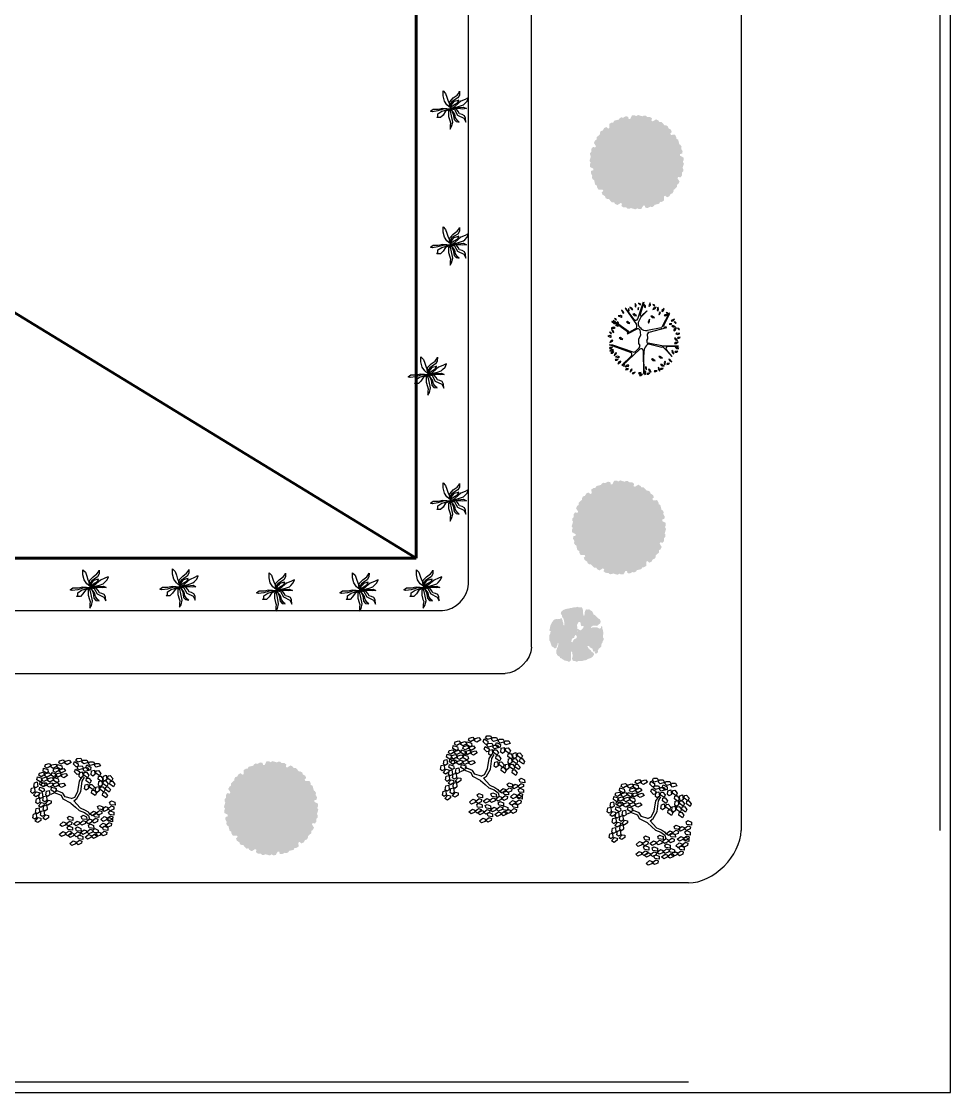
# Model space of a CAD drawing. Header units: millimetres. Extents: x -273369 to 399464, y -35443 to 194245.
# Drawn here: x -163103 to -145369, y -35443 to -15001 of the extents above; entities that cross this region are included whole.
import ezdxf

# ---------------------------------------------------------------- set-up
doc = ezdxf.new("R2010")
doc.units = ezdxf.units.MM
doc.linetypes.add('ACAD_ISO02W100', pattern=[15, 12, -3])
doc.layers.add('TREES', color=3, linetype='Continuous')

# ---------------------------------------------------------------- blocks, each defined once
blk = doc.blocks.new('R_TREE13')
at = {"layer": 'TREES', "color": 3}
for p, q in [((-577, 1185), (-609, 1159)), ((-575, 1160), (-577, 1185)), ((-331, 1155), (-407, 1192)), ((-407, 1192), (-341, 1098)), ((-390, 1229), (-343, 1279)), ((-377, 1278), (-390, 1229)), ((-345, 1304), (-377, 1278)), ((-343, 1279), (-345, 1304)), ((-197, 1314), (-209, 1201)), ((-209, 1201), (-182, 1170)), ((-164, 1237), (-197, 1314)), ((-182, 1170), (-164, 1237)), ((-18, 1279), (-61, 1330)), ((-61, 1330), (-45, 1241)), ((-45, 1241), (-16, 1223)), ((66, 1231), (-22, 1158)), ((-16, 1223), (-18, 1279)), ((36, 1153), (66, 1231)), ((171, 1185), (117, 1250)), ((117, 1250), (138, 1137)), ((174, 1116), (171, 1185)), ((282, 874), (269, 1263)), ((269, 1263), (269, 710)), ((359, 1276), (301, 1178)), ((314, 1138), (357, 1192)), ((357, 1192), (359, 1276)), ((497, 1186), (454, 1238)), ((454, 1238), (471, 1148)), ((499, 1130), (497, 1186)), ((-973, 812), (-925, 861)), ((-960, 860), (-973, 812)), ((-927, 886), (-960, 860)), ((-939, 940), (-948, 923)), ((-948, 923), (-425, 655)), ((-493, 719), (-939, 940)), ((-925, 861), (-927, 886)), ((-881, 876), (-886, 762)), ((-844, 801), (-881, 876)), ((-857, 733), (-844, 801)), ((-659, 1066), (-719, 1123)), ((-719, 1123), (-685, 1015)), ((-685, 1015), (-647, 998)), ((-647, 998), (-659, 1066)), ((-622, 1111), (-575, 1160)), ((-609, 1159), (-622, 1111)), ((-549, 1013), (-558, 945)), ((-558, 945), (-542, 926)), ((-531, 966), (-549, 1013)), ((-542, 926), (-531, 966)), ((-445, 1154), (-496, 1052)), ((-496, 1052), (-481, 1013)), ((-481, 1013), (-441, 1070)), ((-441, 1070), (-445, 1154)), ((-415, 833), (-435, 808)), ((-435, 808), (-428, 769)), ((-249, 180), (-415, 833)), ((-341, 1098), (-300, 1093)), ((-300, 1093), (-331, 1155)), ((-22, 1158), (-23, 1117)), ((-23, 1117), (36, 1153)), ((138, 1137), (174, 1116)), ((301, 1178), (314, 1138)), ((327, 719), (646, 1029)), ((646, 1029), (405, 821)), ((455, 1062), (436, 1025)), ((436, 1025), (505, 1034)), ((565, 1093), (455, 1062)), ((471, 1148), (499, 1130)), ((505, 1034), (565, 1093)), ((758, 949), (753, 908)), ((753, 908), (815, 940)), ((850, 1016), (758, 949)), ((815, 940), (850, 1016)), ((940, 887), (898, 939)), ((898, 939), (914, 849)), ((914, 849), (943, 832)), ((943, 832), (940, 887)), ((-1091, 529), (-1169, 498)), ((-1169, 498), (-1055, 484)), ((-1101, 391), (-1166, 444)), ((-1166, 444), (-1125, 338)), ((-1040, 708), (-1119, 736)), ((-1119, 736), (-1044, 651)), ((-1024, 511), (-1091, 529)), ((-1055, 484), (-1024, 511)), ((-1044, 651), (-1002, 651)), ((-1002, 651), (-1040, 708)), ((-998, 587), (-920, 539)), ((-931, 584), (-998, 587)), ((-888, 549), (-931, 584)), ((-920, 539), (-888, 549)), ((-886, 762), (-857, 733)), ((-401, 623), (-307, 119)), ((269, 710), (159, 141)), ((184, 161), (306, 655)), ((715, 670), (646, 579)), ((646, 579), (654, 538)), ((654, 538), (703, 587)), ((703, 587), (715, 670)), ((812, 401), (743, 310)), ((800, 318), (812, 401)), ((851, 781), (819, 755)), ((819, 755), (886, 735)), ((964, 764), (851, 781)), ((886, 735), (964, 764)), ((1012, 739), (943, 648)), ((943, 648), (951, 607)), ((951, 607), (1000, 656)), ((1000, 656), (1012, 739)), ((1082, 555), (1061, 519)), ((1061, 519), (1130, 523)), ((1121, 650), (1078, 702)), ((1078, 702), (1095, 612)), ((1194, 577), (1082, 555)), ((1095, 612), (1123, 595)), ((1123, 595), (1121, 650)), ((1130, 523), (1194, 577)), ((1208, 423), (1166, 475)), ((1166, 475), (1182, 385)), ((1211, 368), (1208, 423)), ((-1244, 227), (-1327, 220)), ((-1327, 220), (-1223, 173)), ((-1217, 43), (-1275, -18)), ((-1275, -18), (-1166, 15)), ((-1266, 317), (-1219, 367)), ((-1254, 366), (-1266, 317)), ((-1221, 391), (-1254, 366)), ((-1185, 189), (-1244, 227)), ((-1223, 173), (-1185, 189)), ((-1219, 367), (-1221, 391)), ((-1149, 53), (-1217, 43)), ((-1166, 15), (-1149, 53)), ((-1125, 338), (-1086, 323)), ((-1086, 323), (-1101, 391)), ((-861, -84), (-1032, 100)), ((-1032, 100), (-1019, 100)), ((-1019, 100), (-797, -126)), ((-770, 380), (-839, 289)), ((-839, 289), (-831, 248)), ((-831, 248), (-782, 297)), ((-782, 297), (-770, 380)), ((-639, 199), (-723, 193)), ((-723, 193), (-619, 146)), ((-581, 162), (-639, 199)), ((-619, 146), (-581, 162)), ((-5, 131), (-181, 127)), ((61, 100), (-5, 131)), ((96, 99), (130, 98)), ((743, 310), (751, 269)), ((751, 269), (800, 318)), ((1052, 80), (1032, 53)), ((1032, 53), (1087, 50)), ((1143, 87), (1052, 80)), ((1087, 50), (1143, 87)), ((1129, 204), (1120, 164)), ((1120, 164), (1184, 188)), ((1229, 259), (1129, 204)), ((1182, 385), (1211, 368)), ((1184, 188), (1229, 259)), ((1218, 62), (1184, 38)), ((1184, 38), (1249, 13)), ((1329, 37), (1218, 62)), ((1249, 13), (1329, 37)), ((1301, 150), (1259, 202)), ((1259, 202), (1275, 112)), ((1275, 112), (1303, 95)), ((1303, 95), (1301, 150)), ((-1359, -26), (-1337, -13)), ((-737, -234), (-1359, -26)), ((-1337, -13), (-855, -161)), ((-1308, -204), (-1260, -154)), ((-1295, -155), (-1308, -204)), ((-1234, -296), (-1307, -336)), ((-1307, -336), (-1193, -337)), ((-1262, -129), (-1295, -155)), ((-1260, -154), (-1262, -129)), ((-1165, -307), (-1234, -296)), ((-1193, -337), (-1165, -307)), ((-1099, -205), (-1149, -208)), ((-1149, -208), (-1088, -238)), ((-1124, -699), (-526, -285)), ((-717, -365), (-1108, -662)), ((-1065, -228), (-1099, -205)), ((-1088, -238), (-1065, -228)), ((-853, -283), (-922, -374)), ((-922, -374), (-914, -415)), ((-914, -415), (-865, -366)), ((-865, -366), (-853, -283)), ((-855, -161), (-849, -121)), ((-797, -126), (-603, -217)), ((-414, -147), (-494, -205)), ((-367, -324), (-269, -501)), ((-183, -615), (-366, -258)), ((-342, -168), (-337, -165)), ((-337, -165), (-133, -139)), ((-133, -139), (30, -206)), ((30, -206), (168, -206)), ((168, -206), (252, -166)), ((330, -180), (456, -303)), ((979, -799), (385, -163)), ((436, -38), (1280, -25)), ((1275, -4), (576, -8)), ((1276, -386), (1233, -334)), ((1233, -334), (1249, -424)), ((1281, -159), (1238, -107)), ((1238, -107), (1254, -197)), ((1254, -197), (1283, -215)), ((1280, -25), (1275, -4)), ((1278, -441), (1276, -386)), ((1283, -215), (1281, -159)), ((1348, -118), (1305, -66)), ((1305, -66), (1321, -156)), ((1321, -156), (1350, -173)), ((1350, -173), (1348, -118)), ((-1134, -454), (-1163, -532)), ((-1163, -532), (-1077, -458)), ((-1076, -416), (-1134, -454)), ((-1108, -662), (-1124, -699)), ((-1038, -554), (-1121, -567)), ((-1121, -567), (-1015, -607)), ((-1077, -458), (-1076, -416)), ((-1012, -770), (-1063, -836)), ((-978, -588), (-1038, -554)), ((-1015, -607), (-978, -588)), ((-945, -751), (-1012, -770)), ((-958, -791), (-945, -751)), ((-273, -578), (-678, -1139)), ((-647, -1139), (-250, -575)), ((-570, -525), (-639, -615)), ((-639, -615), (-631, -656)), ((-631, -656), (-582, -608)), ((-582, -608), (-570, -525)), ((-228, -577), (-198, -630)), ((-198, -630), (-183, -615)), ((24, -787), (-45, -878)), ((12, -870), (24, -787)), ((506, -499), (221, -1281)), ((225, -1166), (483, -418)), ((628, -471), (968, -824)), ((912, -713), (876, -733)), ((876, -733), (937, -764)), ((1020, -750), (912, -713)), ((937, -764), (1020, -750)), ((975, -562), (977, -631)), ((1010, -584), (975, -562)), ((977, -631), (1029, -697)), ((1029, -697), (1010, -584)), ((1094, -576), (1110, -666)), ((1136, -628), (1094, -576)), ((1141, -443), (1101, -452)), ((1101, -452), (1150, -500)), ((1110, -666), (1138, -683)), ((1138, -683), (1136, -628)), ((1233, -511), (1141, -443)), ((1150, -500), (1233, -511)), ((1249, -424), (1278, -441)), ((-1063, -836), (-958, -791)), ((-819, -815), (-857, -873)), ((-857, -873), (-851, -957)), ((-851, -957), (-803, -853)), ((-803, -853), (-819, -815)), ((-746, -1095), (-698, -1045)), ((-733, -1046), (-746, -1095)), ((-700, -1021), (-733, -1046)), ((-698, -1045), (-700, -1021)), ((-678, -1139), (-647, -1139)), ((-636, -1194), (-559, -1109)), ((-616, -1112), (-636, -1194)), ((-594, -951), (-625, -991)), ((-625, -991), (-562, -965)), ((-563, -1068), (-616, -1112)), ((-554, -941), (-594, -951)), ((-559, -1109), (-563, -1068)), ((-562, -965), (-554, -941)), ((-473, -944), (-504, -990)), ((-504, -990), (-500, -1057)), ((-500, -1057), (-461, -975)), ((-461, -975), (-473, -944)), ((-422, -1075), (-433, -1144)), ((-433, -1144), (-394, -1218)), ((-391, -1104), (-422, -1075)), ((-394, -1218), (-391, -1104)), ((-294, -1140), (-340, -1210)), ((-340, -1210), (-239, -1157)), ((-229, -1117), (-294, -1140)), ((-239, -1157), (-229, -1117)), ((-45, -878), (-37, -919)), ((-37, -919), (12, -870)), ((47, -1151), (64, -1218)), ((86, -1165), (47, -1151)), ((130, -1270), (86, -1165)), ((221, -1281), (225, -1166)), ((353, -1226), (310, -1174)), ((310, -1174), (326, -1264)), ((406, -1130), (403, -1199)), ((440, -1155), (406, -1130)), ((451, -1268), (440, -1155)), ((528, -1169), (485, -1117)), ((485, -1117), (502, -1207)), ((547, -1026), (506, -1030)), ((506, -1030), (549, -1084)), ((530, -1225), (528, -1169)), ((631, -1104), (547, -1026)), ((549, -1084), (631, -1104)), ((666, -914), (639, -978)), ((639, -978), (660, -1059)), ((660, -1059), (689, -949)), ((689, -949), (666, -914)), ((791, -1015), (748, -963)), ((748, -963), (765, -1053)), ((765, -1053), (793, -1070)), ((793, -1070), (791, -1015)), ((826, -865), (851, -929)), ((866, -873), (826, -865)), ((851, -929), (922, -973)), ((922, -973), (866, -873)), ((968, -824), (979, -799)), ((-240, -1281), (-193, -1231)), ((-228, -1232), (-240, -1281)), ((-195, -1206), (-228, -1232)), ((-193, -1231), (-195, -1206)), ((-85, -1202), (-116, -1264)), ((-116, -1264), (-100, -1346)), ((-100, -1346), (-64, -1238)), ((-64, -1238), (-85, -1202)), ((64, -1218), (130, -1270)), ((326, -1264), (355, -1281)), ((355, -1281), (353, -1226)), ((403, -1199), (451, -1268)), ((502, -1207), (530, -1225))]:
    blk.add_line(p, q, dxfattribs=at)
for centre, radius, start, end in [((356, 877), 74.2, 181.8634, 310.8225), ((-473, 760), 45.5, 243.64, 10.6014), ((-446, 614), 45.5, 10.6014, 62.8786), ((379, 666), 74.2, 134.2448, 188.0202), ((-569, 70), 267, 305.6088, 10.6014), ((-182, 197), 69.3, 194.2079, 271.0805), ((80, 142), 45.5, 245.2333, 290.9483), ((113, 140), 45.5, 290.9483, 1.3032), ((501, 356), 372, 211.6861, 281.6811), ((-894, -115), 45.5, 351.8668, 43.0362), ((-761, -305), 74.2, 305.6088, 71.5971), ((-559, -115), 111, 246.551, 305.6088), ((-464, -377), 111, 28.8202, 123.7178), ((-304, -226), 69.3, 123.3556, 207.1442), ((281, -229), 69.3, 45.654, 114.8963), ((439, -112), 74.2, 91.721, 223.4992), ((378, -382), 111, 341.1475, 45.654), ((-334, -537), 74.2, 322.3062, 28.8202), ((-239, -584), 13.6, 28.8202, 142.9276), ((576, -524), 74.2, 45.654, 159.9847)]:
    blk.add_arc(centre, radius, start, end, dxfattribs=at)
blk = doc.blocks.new('R_TREE9')
at = {"layer": 'TREES', "color": 3}
for p, q in [((-707, 879), (-583, 895)), ((-699, 992), (-617, 1059)), ((-690, 932), (-699, 992)), ((-618, 922), (-690, 932)), ((-545, 1024), (-618, 922)), ((-617, 1059), (-545, 1024)), ((-583, 895), (-540, 835)), ((-547, 867), (-465, 934)), ((-540, 1054), (-459, 1120)), ((-532, 993), (-540, 1054)), ((-460, 983), (-532, 993)), ((-393, 899), (-466, 797)), ((-465, 934), (-393, 899)), ((-386, 1085), (-460, 983)), ((-459, 1120), (-386, 1085)), ((-388, 928), (-307, 995)), ((-380, 868), (-388, 928)), ((-235, 960), (-308, 858)), ((-307, 995), (-235, 960)), ((-231, 847), (-149, 914)), ((-149, 914), (-77, 878)), ((3, 1024), (43, 1121)), ((39, 974), (3, 1024)), ((108, 1000), (39, 974)), ((43, 1121), (124, 1124)), ((124, 1124), (108, 1000)), ((143, 1027), (171, 1094)), ((222, 930), (143, 1027)), ((161, 858), (189, 926)), ((171, 1094), (232, 1087)), ((189, 926), (250, 918)), ((275, 991), (222, 930)), ((232, 1087), (275, 991)), ((250, 918), (294, 822)), ((278, 993), (318, 1090)), ((314, 943), (278, 993)), ((382, 969), (314, 943)), ((318, 1090), (399, 1093)), ((399, 1093), (382, 969)), ((418, 996), (445, 1063)), ((497, 899), (418, 996)), ((436, 827), (464, 895)), ((445, 1063), (506, 1056)), ((459, 955), (499, 1052)), ((495, 906), (459, 955)), ((464, 895), (525, 887)), ((563, 931), (495, 906)), ((550, 960), (497, 899)), ((499, 1052), (580, 1055)), ((506, 1056), (550, 960)), ((525, 887), (568, 791)), ((580, 1055), (563, 931)), ((599, 958), (626, 1026)), ((678, 861), (599, 958)), ((626, 1026), (687, 1018)), ((731, 922), (678, 861)), ((687, 1018), (731, 922)), ((698, 824), (739, 921)), ((739, 921), (819, 924)), ((819, 924), (803, 800)), ((838, 827), (866, 894)), ((866, 894), (927, 887)), ((-1032, 688), (-960, 724)), ((-1028, 582), (-1032, 688)), ((-923, 604), (-975, 552)), ((-960, 724), (-923, 604)), ((-839, 667), (-757, 734)), ((-830, 606), (-839, 667)), ((-758, 597), (-830, 606)), ((-685, 698), (-758, 597)), ((-757, 734), (-685, 698)), ((-683, 802), (-707, 879)), ((-579, 788), (-683, 802)), ((-681, 728), (-599, 795)), ((-672, 667), (-681, 728)), ((-600, 658), (-672, 667)), ((-527, 760), (-600, 658)), ((-599, 795), (-527, 760)), ((-540, 835), (-579, 788)), ((-555, 754), (-431, 769)), ((-532, 676), (-555, 754)), ((-538, 807), (-547, 867)), ((-466, 797), (-538, 807)), ((-427, 662), (-532, 676)), ((-431, 769), (-388, 710)), ((-388, 710), (-427, 662)), ((-397, 672), (-273, 688)), ((-374, 595), (-397, 672)), ((-389, 786), (-307, 853)), ((-381, 725), (-389, 786)), ((-308, 716), (-381, 725)), ((-308, 858), (-380, 868)), ((-269, 581), (-374, 595)), ((-235, 817), (-308, 716)), ((-307, 853), (-235, 817)), ((-295, 547), (-214, 613)), ((-273, 688), (-231, 629)), ((-231, 629), (-269, 581)), ((-223, 786), (-231, 847)), ((-150, 777), (-223, 786)), ((-214, 613), (-141, 578)), ((-77, 878), (-150, 777)), ((126, 692), (166, 790)), ((162, 643), (126, 692)), ((241, 761), (161, 858)), ((230, 669), (162, 643)), ((166, 790), (247, 793)), ((247, 793), (230, 669)), ((294, 822), (241, 761)), ((266, 695), (294, 763)), ((345, 598), (266, 695)), ((284, 527), (312, 594)), ((294, 763), (354, 755)), ((312, 594), (373, 587)), ((342, 580), (382, 677)), ((398, 659), (345, 598)), ((354, 755), (398, 659)), ((382, 677), (463, 680)), ((516, 730), (436, 827)), ((463, 680), (446, 556)), ((482, 582), (510, 650)), ((510, 650), (570, 643)), ((568, 791), (516, 730)), ((570, 643), (614, 547)), ((617, 789), (645, 857)), ((697, 693), (617, 789)), ((645, 857), (706, 849)), ((749, 754), (697, 693)), ((734, 774), (698, 824)), ((706, 849), (749, 754)), ((803, 800), (734, 774)), ((768, 561), (809, 658)), ((809, 658), (889, 661)), ((918, 730), (838, 827)), ((857, 658), (885, 726)), ((936, 561), (857, 658)), ((889, 661), (873, 537)), ((885, 726), (945, 718)), ((908, 564), (936, 631)), ((970, 791), (918, 730)), ((927, 887), (970, 791)), ((936, 631), (997, 624)), ((989, 622), (936, 561)), ((945, 718), (989, 622)), ((997, 624), (1040, 528)), ((-1125, 343), (-1053, 380)), ((-1121, 238), (-1125, 343)), ((-1079, 525), (-1007, 561)), ((-1075, 419), (-1079, 525)), ((-1021, 389), (-1075, 419)), ((-1053, 380), (-1016, 260)), ((-975, 552), (-1028, 582)), ((-970, 441), (-1021, 389)), ((-1007, 561), (-970, 441)), ((-989, 344), (-927, 453)), ((-914, 316), (-989, 344)), ((-927, 453), (-854, 450)), ((-915, 375), (-843, 411)), ((-911, 269), (-915, 375)), ((-839, 391), (-914, 316)), ((-854, 450), (-839, 391)), ((-847, 553), (-723, 569)), ((-824, 476), (-847, 553)), ((-843, 411), (-806, 291)), ((-719, 462), (-824, 476)), ((-786, 335), (-705, 402)), ((-778, 275), (-786, 335)), ((-723, 569), (-681, 510)), ((-681, 510), (-719, 462)), ((-705, 402), (-632, 367)), ((-632, 367), (-705, 265)), ((-628, 396), (-547, 463)), ((-620, 336), (-628, 396)), ((-547, 326), (-620, 336)), ((-547, 463), (-474, 428)), ((-474, 428), (-547, 326)), ((-462, 372), (-338, 388)), ((-438, 295), (-462, 372)), ((-453, 485), (-372, 552)), ((-445, 425), (-453, 485)), ((-372, 415), (-445, 425)), ((-372, 552), (-299, 517)), ((-299, 517), (-372, 415)), ((-338, 388), (-295, 328)), ((-295, 328), (-334, 281)), ((-287, 486), (-295, 547)), ((-214, 476), (-287, 486)), ((-141, 578), (-214, 476)), ((197, 164), (256, 302)), ((256, 302), (308, 383)), ((364, 430), (284, 527)), ((308, 383), (367, 421)), ((320, 283), (408, 389)), ((378, 530), (342, 580)), ((416, 491), (364, 430)), ((367, 421), (390, 489)), ((373, 587), (416, 491)), ((446, 556), (378, 530)), ((400, 242), (441, 339)), ((408, 389), (507, 421)), ((441, 339), (521, 342)), ((561, 486), (482, 582)), ((500, 414), (528, 482)), ((580, 317), (500, 414)), ((521, 342), (505, 218)), ((528, 482), (589, 474)), ((540, 244), (568, 312)), ((614, 547), (561, 486)), ((568, 312), (629, 305)), ((632, 378), (580, 317)), ((589, 474), (632, 378)), ((629, 305), (672, 209)), ((640, 436), (680, 533)), ((676, 386), (640, 436)), ((744, 412), (676, 386)), ((680, 533), (761, 536)), ((761, 536), (744, 412)), ((804, 511), (768, 561)), ((780, 439), (808, 506)), ((859, 342), (780, 439)), ((798, 270), (826, 338)), ((873, 537), (804, 511)), ((808, 506), (868, 499)), ((826, 338), (887, 330)), ((912, 403), (859, 342)), ((868, 499), (912, 403)), ((887, 330), (930, 234)), ((988, 467), (908, 564)), ((927, 395), (955, 463)), ((1006, 298), (927, 395)), ((955, 463), (1015, 455)), ((1040, 528), (988, 467)), ((1059, 359), (1006, 298)), ((1015, 455), (1059, 359)), ((-1172, 180), (-1100, 217)), ((-1168, 75), (-1172, 180)), ((-1115, 45), (-1168, 75)), ((-1068, 208), (-1121, 238)), ((-1063, 97), (-1115, 45)), ((-1100, 217), (-1063, 97)), ((-1083, 0), (-1020, 108)), ((-1016, 260), (-1068, 208)), ((-1020, 108), (-947, 106)), ((-933, 47), (-1007, -28)), ((-962, 212), (-890, 248)), ((-958, 106), (-962, 212)), ((-905, 76), (-958, 106)), ((-947, 106), (-933, 47)), ((-858, 239), (-911, 269)), ((-853, 128), (-905, 76)), ((-890, 248), (-853, 128)), ((-873, 31), (-810, 140)), ((-797, 3), (-873, 31)), ((-806, 291), (-858, 239)), ((-810, 140), (-737, 137)), ((-723, 78), (-797, 3)), ((-795, 222), (-671, 238)), ((-771, 145), (-795, 222)), ((-705, 265), (-778, 275)), ((-667, 131), (-771, 145)), ((-737, 137), (-723, 78)), ((-671, 238), (-628, 178)), ((-628, 178), (-667, 131)), ((-545, 145), (-656, 220)), ((-545, 214), (-650, 277)), ((-253, 177), (-545, 214)), ((-258, 95), (-545, 145)), ((-334, 281), (-438, 295)), ((-101, 14), (-258, 95)), ((-60, 70), (-253, 177)), ((-60, -80), (-101, 14)), ((4, -11), (-60, 70)), ((4, -11), (197, 164)), ((63, -93), (174, 33)), ((174, 33), (267, 133)), ((267, 133), (320, 283)), ((436, 192), (400, 242)), ((505, 218), (436, 192)), ((620, 148), (540, 244)), ((559, 76), (587, 144)), ((638, -21), (559, 76)), ((587, 144), (647, 136)), ((672, 209), (620, 148)), ((691, 40), (638, -21)), ((647, 136), (691, 40)), ((722, 85), (762, 183)), ((757, 36), (722, 85)), ((826, 61), (757, 36)), ((762, 183), (843, 186)), ((878, 173), (798, 270)), ((843, 186), (826, 61)), ((861, 88), (889, 156)), ((941, -9), (861, 88)), ((930, 234), (878, 173)), ((889, 156), (950, 148)), ((994, 52), (941, -9)), ((944, 135), (984, 233)), ((979, 86), (944, 135)), ((950, 148), (994, 52)), ((1048, 111), (979, 86)), ((984, 233), (1065, 236)), ((1065, 236), (1048, 111)), ((1083, 138), (1111, 206)), ((1163, 41), (1083, 138)), ((1102, -31), (1130, 37)), ((1111, 206), (1172, 198)), ((1130, 37), (1191, 30)), ((1216, 102), (1163, 41)), ((1172, 198), (1216, 102)), ((1191, 30), (1234, -66)), ((-1131, -311), (-1068, -261)), ((-1119, -142), (-1057, -91)), ((-1093, -244), (-1119, -142)), ((-1035, -262), (-1093, -244)), ((-1007, -28), (-1083, 0)), ((-1068, -261), (-1007, -370)), ((-1057, -91), (-996, -201)), ((-996, -201), (-1035, -262)), ((-892, -292), (-829, -241)), ((-866, -394), (-892, -292)), ((-829, -241), (-768, -351)), ((-757, -236), (-695, -185)), ((-731, -338), (-757, -236)), ((-695, -185), (-633, -294)), ((-633, -294), (-673, -356)), ((-489, -299), (-426, -248)), ((-426, -248), (-365, -357)), ((-112, -255), (-212, -318)), ((-60, -80), (-112, -255)), ((63, -93), (-48, -312)), ((424, -140), (464, -43)), ((460, -190), (424, -140)), ((528, -164), (460, -190)), ((464, -43), (545, -40)), ((545, -40), (528, -164)), ((564, -137), (591, -70)), ((643, -234), (564, -137)), ((582, -306), (610, -238)), ((591, -70), (652, -77)), ((610, -238), (671, -246)), ((696, -173), (643, -234)), ((652, -77), (696, -173)), ((671, -246), (714, -342)), ((692, -153), (733, -55)), ((728, -202), (692, -153)), ((797, -176), (728, -202)), ((733, -55), (813, -52)), ((813, -52), (797, -176)), ((832, -150), (860, -82)), ((912, -247), (832, -150)), ((851, -318), (879, -251)), ((860, -82), (921, -90)), ((879, -251), (939, -258)), ((880, -81), (908, -13)), ((959, -177), (880, -81)), ((908, -13), (969, -20)), ((964, -186), (912, -247)), ((921, -90), (964, -186)), ((939, -258), (983, -354)), ((1012, -116), (959, -177)), ((969, -20), (1012, -116)), ((1181, -127), (1102, -31)), ((1234, -66), (1181, -127)), ((-1105, -413), (-1131, -311)), ((-1046, -431), (-1105, -413)), ((-1007, -370), (-1046, -431)), ((-1014, -524), (-952, -473)), ((-988, -626), (-1014, -524)), ((-1005, -469), (-967, -350)), ((-926, -480), (-1005, -469)), ((-967, -350), (-895, -336)), ((-952, -473), (-890, -582)), ((-890, -582), (-930, -644)), ((-869, -392), (-926, -480)), ((-903, -461), (-840, -411)), ((-877, -563), (-903, -461)), ((-895, -336), (-869, -392)), ((-819, -582), (-877, -563)), ((-807, -412), (-866, -394)), ((-840, -411), (-779, -520)), ((-779, -520), (-819, -582)), ((-768, -351), (-807, -412)), ((-778, -619), (-740, -500)), ((-769, -405), (-706, -354)), ((-743, -507), (-769, -405)), ((-684, -525), (-743, -507)), ((-740, -500), (-668, -487)), ((-673, -356), (-731, -338)), ((-706, -354), (-645, -464)), ((-641, -542), (-698, -630)), ((-645, -464), (-684, -525)), ((-668, -487), (-641, -542)), ((-643, -563), (-605, -444)), ((-564, -574), (-643, -563)), ((-641, -618), (-578, -567)), ((-605, -444), (-533, -430)), ((-578, -567), (-517, -676)), ((-507, -485), (-564, -574)), ((-533, -430), (-507, -485)), ((-500, -468), (-437, -417)), ((-474, -570), (-500, -468)), ((-494, -630), (-432, -579)), ((-463, -401), (-489, -299)), ((-416, -588), (-474, -570)), ((-404, -419), (-463, -401)), ((-437, -417), (-376, -526)), ((-432, -579), (-371, -689)), ((-376, -526), (-416, -588)), ((-365, -357), (-404, -419)), ((-375, -626), (-337, -506)), ((-337, -506), (-265, -493)), ((-238, -548), (-295, -637)), ((-212, -318), (-293, -518)), ((-265, -493), (-238, -548)), ((-147, -355), (-223, -549)), ((-223, -549), (-177, -650)), ((-48, -312), (-147, -355)), ((662, -403), (582, -306)), ((714, -342), (662, -403)), ((930, -415), (851, -318)), ((983, -354), (930, -415)), ((-1026, -693), (-963, -642)), ((-1000, -795), (-1026, -693)), ((-941, -813), (-1000, -795)), ((-930, -644), (-988, -626)), ((-963, -642), (-902, -752)), ((-902, -752), (-941, -813)), ((-900, -851), (-862, -732)), ((-821, -862), (-900, -851)), ((-862, -732), (-790, -718)), ((-764, -773), (-821, -862)), ((-790, -718), (-764, -773)), ((-786, -862), (-724, -811)), ((-760, -964), (-786, -862)), ((-698, -630), (-778, -619)), ((-775, -693), (-712, -642)), ((-749, -795), (-775, -693)), ((-690, -813), (-749, -795)), ((-724, -811), (-662, -920)), ((-712, -642), (-651, -751)), ((-651, -751), (-690, -813)), ((-652, -787), (-589, -736)), ((-626, -889), (-652, -787)), ((-614, -720), (-641, -618)), ((-556, -738), (-614, -720)), ((-589, -736), (-528, -845)), ((-528, -845), (-567, -907)), ((-517, -676), (-556, -738)), ((-527, -945), (-488, -825)), ((-506, -799), (-443, -749)), ((-480, -901), (-506, -799)), ((-468, -732), (-494, -630)), ((-488, -825), (-417, -812)), ((-410, -750), (-468, -732)), ((-390, -867), (-447, -956)), ((-443, -749), (-382, -858)), ((-382, -858), (-421, -920)), ((-417, -812), (-390, -867)), ((-371, -689), (-410, -750)), ((-380, -957), (-342, -838)), ((-295, -637), (-375, -626)), ((-342, -838), (-270, -825)), ((-244, -880), (-301, -968)), ((-285, -692), (-161, -680)), ((-264, -770), (-285, -692)), ((-270, -825), (-244, -880)), ((-160, -787), (-264, -770)), ((-227, -886), (-102, -874)), ((-206, -964), (-227, -886)), ((-161, -680), (-120, -741)), ((-120, -741), (-160, -787)), ((-135, -771), (-10, -759)), ((-114, -849), (-135, -771)), ((-10, -866), (-114, -849)), ((-102, -874), (-62, -935)), ((-13, -715), (4, -644)), ((81, -798), (-13, -715)), ((-10, -759), (30, -820)), ((30, -820), (-10, -866)), ((4, -644), (65, -642)), ((46, -909), (63, -838)), ((63, -838), (124, -836)), ((65, -642), (124, -729)), ((124, -729), (81, -798)), ((118, -761), (242, -749)), ((139, -839), (118, -761)), ((124, -836), (182, -923)), ((243, -856), (139, -839)), ((242, -749), (283, -810)), ((283, -810), (243, -856)), ((268, -840), (393, -828)), ((289, -918), (268, -840)), ((390, -784), (407, -712)), ((484, -867), (390, -784)), ((393, -828), (433, -889)), ((407, -712), (468, -710)), ((468, -710), (527, -798)), ((527, -798), (484, -867)), ((-702, -982), (-760, -964)), ((-662, -920), (-702, -982)), ((-661, -1020), (-623, -901)), ((-581, -1031), (-661, -1020)), ((-567, -907), (-626, -889)), ((-623, -901), (-551, -887)), ((-524, -942), (-581, -1031)), ((-551, -887), (-524, -942)), ((-447, -956), (-527, -945)), ((-519, -1024), (-394, -1012)), ((-498, -1102), (-519, -1024)), ((-394, -1119), (-498, -1102)), ((-421, -920), (-480, -901)), ((-394, -1012), (-354, -1073)), ((-354, -1073), (-394, -1119)), ((-301, -968), (-380, -957)), ((-369, -1103), (-244, -1091)), ((-348, -1181), (-369, -1103)), ((-244, -1198), (-348, -1181)), ((-246, -1047), (-229, -975)), ((-153, -1130), (-246, -1047)), ((-244, -1091), (-204, -1152)), ((-204, -1152), (-244, -1198)), ((-229, -975), (-168, -973)), ((-102, -981), (-206, -964)), ((-168, -973), (-110, -1061)), ((-110, -1061), (-153, -1130)), ((-62, -935), (-102, -981)), ((-77, -965), (48, -953)), ((-56, -1043), (-77, -965)), ((48, -1060), (-56, -1043)), ((139, -992), (46, -909)), ((48, -953), (89, -1014)), ((89, -1014), (48, -1060)), ((182, -923), (139, -992)), ((194, -974), (318, -962)), ((215, -1052), (194, -974)), ((319, -1069), (215, -1052)), ((393, -935), (289, -918)), ((318, -962), (359, -1023)), ((359, -1023), (319, -1069)), ((344, -1053), (469, -1041)), ((365, -1130), (344, -1053)), ((469, -1148), (365, -1130)), ((433, -889), (393, -935)), ((466, -996), (483, -925)), ((560, -1079), (466, -996)), ((469, -1041), (509, -1102)), ((509, -1102), (469, -1148)), ((483, -925), (544, -923)), ((544, -923), (603, -1011)), ((603, -1011), (560, -1079))]:
    blk.add_line(p, q, dxfattribs=at)
blk = doc.blocks.new('R_TREE8')
at = {"layer": 'TREES', "color": 3}
for p, q in [((-694, 461), (-793, 655)), ((-793, 655), (-781, 455)), ((-308, 624), (-466, 649)), ((-466, 649), (-378, 580)), ((-378, 580), (-279, 436)), ((-209, 517), (-308, 624)), ((-86, 880), (-139, 649)), ((-139, 649), (-74, 336)), ((-4, 1005), (-86, 880)), ((-22, 686), (-4, 818)), ((13, 580), (-22, 686)), ((-4, 818), (-4, 1005)), ((72, 367), (13, 580)), ((-822, -15), (-647, 4)), ((-781, 455), (-723, 336)), ((-723, 336), (-606, 279)), ((-372, 304), (-694, 461)), ((-647, 4), (-407, -15)), ((-606, 279), (-483, 242)), ((-483, 242), (-413, 129)), ((-413, 129), (-326, 10)), ((-226, 35), (-372, 304)), ((-326, 10), (-40, -12)), ((-279, 436), (-238, 254)), ((-238, 254), (-40, -12)), ((-40, -12), (-226, 35)), ((-168, 254), (-209, 517)), ((-40, -12), (-168, 254)), ((-74, 336), (-28, 110)), ((-40, -12), (72, 117)), ((405, 115), (-40, -12)), ((-40, -12), (214, 115)), ((-28, 110), (-40, -12)), ((-40, -12), (340, 17)), ((72, 117), (72, 367)), ((214, 115), (341, 305)), ((340, 17), (597, 98)), ((341, 305), (468, 432)), ((580, 4), (352, -46)), ((595, 242), (405, 115)), ((468, 432), (659, 432)), ((837, 4), (580, 4)), ((659, 432), (595, 369)), ((595, 369), (595, 242)), ((597, 98), (872, 135)), ((971, 104), (837, 4)), ((872, 135), (971, 104)), ((-865, -393), (-927, -553)), ((-875, -534), (-752, -472)), ((-738, -266), (-865, -393)), ((-682, -90), (-822, -15)), ((-752, -472), (-536, -384)), ((-675, -203), (-738, -266)), ((-402, -65), (-682, -90)), ((-484, -139), (-675, -203)), ((-536, -384), (-437, -303)), ((-40, -12), (-484, -139)), ((-390, -315), (-442, -434)), ((-442, -434), (-361, -409)), ((-437, -303), (-220, -109)), ((-407, -15), (-40, -12)), ((-40, -12), (-402, -65)), ((-180, -190), (-390, -315)), ((-390, -547), (-215, -434)), ((-361, -409), (-197, -365)), ((-220, -109), (-40, -12)), ((-215, -434), (-98, -353)), ((-197, -365), (-133, -290)), ((-86, -121), (-180, -190)), ((-4, -378), (-168, -547)), ((-133, -290), (-69, -209)), ((-98, -353), (-4, -215)), ((-40, -12), (-86, -121)), ((-69, -209), (-40, -12)), ((352, -46), (-40, -12)), ((-40, -12), (25, -234)), ((-4, -215), (-22, -59)), ((-22, -59), (151, -203)), ((25, -234), (-4, -378)), ((87, -393), (24, -266)), ((151, -584), (87, -393)), ((151, -203), (278, -393)), ((278, -393), (341, -647)), ((-927, -553), (-875, -534)), ((-477, -878), (-472, -691)), ((-442, -791), (-477, -878)), ((-472, -691), (-390, -547)), ((-361, -691), (-442, -791)), ((-168, -547), (-361, -691)), ((214, -774), (151, -584)), ((341, -901), (214, -774)), ((341, -647), (341, -901))]:
    blk.add_line(p, q, dxfattribs=at)

msp = doc.modelspace()

# ---------------------------------------------------------------- hatches: boundary and pattern name
h = msp.add_hatch(color=256)
h.dxf.hatch_style = 1
h.set_gradient(color1=(153, 204, 0), color2=(51, 51, 51), rotation=208, tint=1)
h.paths.add_polyline_path([(-151385.234, -18588.345), (-151349.39, -18566.791), (-151324.3, -18581.818), (-151271.118, -18581.664), (-151234.956, -18514.238), (-151206.012, -18514.238), (-151194.115, -18556.31), (-151149.044, -18562.69), (-151100.337, -18535.942), (-151063.551, -18543.782), (-151029.599, -18522.126), (-151018.149, -18500.694), (-150931.394, -18480.488), (-150911.13, -18443.9), (-150881.887, -18444.368), (-150835.907, -18417.644), (-150838.303, -18341.171), (-150813.237, -18326.699), (-150781.898, -18357.185), (-150739.675, -18340.175), (-150710.868, -18292.658), (-150675.09, -18281.054), (-150656.515, -18245.323), (-150657.314, -18221.037), (-150592.285, -18160.161), (-150593.03, -18118.343), (-150567.471, -18104.128), (-150541.014, -18057.993), (-150581.325, -17992.964), (-150566.853, -17967.897), (-150524.469, -17978.63), (-150496.409, -17942.787), (-150495.219, -17887.233), (-150470.037, -17859.294), (-150471.816, -17819.063), (-150484.651, -17798.431), (-150458.772, -17713.196), (-150480.327, -17677.353), (-150465.3, -17652.262), (-150465.454, -17599.08), (-150532.879, -17562.919), (-150532.879, -17533.974), (-150490.807, -17522.077), (-150484.428, -17477.006), (-150511.175, -17428.3), (-150503.335, -17391.513), (-150524.992, -17357.561), (-150546.424, -17346.111), (-150566.629, -17259.356), (-150603.217, -17239.092), (-150602.749, -17209.85), (-150629.474, -17163.87), (-150705.946, -17166.266), (-150720.419, -17141.199), (-150689.932, -17109.86), (-150706.942, -17067.638), (-150754.459, -17038.83), (-150766.063, -17003.052), (-150801.794, -16984.477), (-150826.08, -16985.277), (-150886.956, -16920.248), (-150928.774, -16920.993), (-150942.99, -16895.434), (-150989.124, -16868.976), (-151054.153, -16909.288), (-151079.22, -16894.816), (-151068.487, -16852.432), (-151104.33, -16824.371), (-151159.885, -16823.182), (-151187.823, -16797.999), (-151228.054, -16799.778), (-151248.687, -16812.614), (-151333.921, -16786.735), (-151369.764, -16808.289), (-151394.855, -16793.262), (-151448.037, -16793.416), (-151484.198, -16860.842), (-151513.143, -16860.842), (-151525.04, -16818.77), (-151570.111, -16812.39), (-151618.818, -16839.138), (-151655.604, -16831.298), (-151689.556, -16852.954), (-151701.006, -16874.386), (-151787.761, -16894.592), (-151808.025, -16931.18), (-151837.267, -16930.711), (-151883.248, -16957.436), (-151880.851, -17033.909), (-151905.918, -17048.381), (-151937.257, -17017.894), (-151979.48, -17034.905), (-152008.287, -17082.422), (-152044.065, -17094.026), (-152062.64, -17129.757), (-152061.84, -17154.043), (-152126.869, -17214.918), (-152126.124, -17256.737), (-152151.683, -17270.952), (-152178.141, -17317.087), (-152137.829, -17382.116), (-152152.302, -17407.183), (-152194.686, -17396.45), (-152222.746, -17432.292), (-152223.935, -17487.847), (-152249.118, -17515.785), (-152247.339, -17556.017), (-152234.504, -17576.649), (-152260.383, -17661.884), (-152238.828, -17697.727), (-152253.855, -17722.817), (-152253.701, -17776), (-152186.275, -17812.161), (-152186.275, -17841.106), (-152228.347, -17853.003), (-152234.727, -17898.074), (-152207.98, -17946.78), (-152215.819, -17983.566), (-152194.163, -18017.519), (-152172.731, -18028.969), (-152152.526, -18115.724), (-152115.937, -18135.988), (-152116.406, -18165.23), (-152089.681, -18211.21), (-152013.208, -18208.814), (-151998.736, -18233.881), (-152029.223, -18265.22), (-152012.212, -18307.442), (-151964.695, -18336.25), (-151953.091, -18372.027), (-151917.36, -18390.603), (-151893.075, -18389.803), (-151832.199, -18454.832), (-151790.38, -18454.087), (-151776.165, -18479.646), (-151730.031, -18506.104), (-151665.002, -18465.792), (-151639.935, -18480.264), (-151650.668, -18522.648), (-151614.825, -18550.709), (-151559.27, -18551.898), (-151531.332, -18577.081), (-151491.1, -18575.302), (-151470.468, -18562.466)])
h = msp.add_hatch(color=256)
h.dxf.hatch_style = 1
h.set_gradient(color1=(153, 204, 0), color2=(51, 51, 51), rotation=208, tint=1)
h.paths.add_polyline_path([(-151725.61, -25561.348), (-151689.767, -25539.794), (-151664.676, -25554.821), (-151611.494, -25554.667), (-151575.333, -25487.241), (-151546.388, -25487.241), (-151534.491, -25529.313), (-151489.42, -25535.693), (-151440.714, -25508.945), (-151403.927, -25516.785), (-151369.975, -25495.129), (-151358.525, -25473.697), (-151271.77, -25453.491), (-151251.506, -25416.903), (-151222.264, -25417.371), (-151176.284, -25390.647), (-151178.68, -25314.174), (-151153.613, -25299.702), (-151122.274, -25330.189), (-151080.052, -25313.178), (-151051.244, -25265.661), (-151015.466, -25254.057), (-150996.891, -25218.326), (-150997.691, -25194.04), (-150932.662, -25133.165), (-150933.407, -25091.346), (-150907.848, -25077.131), (-150881.39, -25030.996), (-150921.702, -24965.967), (-150907.229, -24940.9), (-150864.846, -24951.633), (-150836.785, -24915.79), (-150835.596, -24860.236), (-150810.413, -24832.297), (-150812.192, -24792.066), (-150825.028, -24771.434), (-150799.149, -24686.199), (-150820.703, -24650.356), (-150805.676, -24625.265), (-150805.83, -24572.083), (-150873.256, -24535.922), (-150873.256, -24506.977), (-150831.184, -24495.08), (-150824.804, -24450.009), (-150851.551, -24401.303), (-150843.712, -24364.516), (-150865.368, -24330.564), (-150886.8, -24319.114), (-150907.005, -24232.359), (-150943.594, -24212.095), (-150943.125, -24182.853), (-150969.85, -24136.873), (-151046.323, -24139.269), (-151060.795, -24114.202), (-151030.308, -24082.863), (-151047.319, -24040.641), (-151094.836, -24011.833), (-151106.44, -23976.055), (-151142.171, -23957.48), (-151166.456, -23958.28), (-151227.332, -23893.251), (-151269.151, -23893.996), (-151283.366, -23868.437), (-151329.5, -23841.979), (-151394.53, -23882.291), (-151419.597, -23867.819), (-151408.864, -23825.435), (-151444.706, -23797.374), (-151500.261, -23796.185), (-151528.199, -23771.002), (-151568.431, -23772.781), (-151589.063, -23785.617), (-151674.298, -23759.738), (-151710.141, -23781.292), (-151735.231, -23766.265), (-151788.414, -23766.419), (-151824.575, -23833.845), (-151853.519, -23833.845), (-151865.416, -23791.773), (-151910.487, -23785.393), (-151959.194, -23812.141), (-151995.98, -23804.301), (-152029.933, -23825.957), (-152041.383, -23847.389), (-152128.138, -23867.595), (-152148.401, -23904.183), (-152177.644, -23903.714), (-152223.624, -23930.439), (-152221.228, -24006.912), (-152246.295, -24021.384), (-152277.634, -23990.897), (-152319.856, -24007.908), (-152348.664, -24055.425), (-152384.441, -24067.029), (-152403.017, -24102.76), (-152402.217, -24127.046), (-152467.246, -24187.921), (-152466.501, -24229.74), (-152492.06, -24243.955), (-152518.517, -24290.09), (-152478.206, -24355.119), (-152492.678, -24380.186), (-152535.062, -24369.453), (-152563.123, -24405.296), (-152564.312, -24460.85), (-152589.494, -24488.788), (-152587.716, -24529.02), (-152574.88, -24549.652), (-152600.759, -24634.887), (-152579.204, -24670.73), (-152594.232, -24695.82), (-152594.077, -24749.003), (-152526.652, -24785.164), (-152526.652, -24814.109), (-152568.724, -24826.006), (-152575.104, -24871.077), (-152548.356, -24919.783), (-152556.196, -24956.57), (-152534.54, -24990.522), (-152513.108, -25001.972), (-152492.902, -25088.727), (-152456.314, -25108.991), (-152456.782, -25138.233), (-152430.058, -25184.213), (-152353.585, -25181.817), (-152339.113, -25206.884), (-152369.599, -25238.223), (-152352.589, -25280.445), (-152305.072, -25309.253), (-152293.468, -25345.031), (-152257.737, -25363.606), (-152233.451, -25362.806), (-152172.575, -25427.835), (-152130.757, -25427.09), (-152116.541, -25452.649), (-152070.407, -25479.107), (-152005.378, -25438.795), (-151980.311, -25453.267), (-151991.044, -25495.651), (-151955.201, -25523.712), (-151899.646, -25524.901), (-151871.708, -25550.084), (-151831.477, -25548.305), (-151810.845, -25535.469)])
h = msp.add_hatch(color=256)
h.dxf.hatch_style = 1
h.set_gradient(color1=(63, 127, 79), color2=(0, 153, 0), rotation=147, tint=1)
h.paths.add_polyline_path([(-152348.984, -27195.716), (-152315.367, -27186.141), (-152300.79, -27173.662), (-152284.49, -27164.956), (-152251.078, -27155.439), (-152236.296, -27147.545), (-152219.996, -27142.902), (-152209.365, -27129.553), (-152193.064, -27120.847), (-152188.103, -27107.498), (-152177.472, -27090.087), (-152171.803, -27076.738), (-152182.433, -27059.327), (-152193.064, -27045.978), (-152223.782, -27029.573), (-152230.627, -27011.155), (-152241.966, -26997.806), (-152257.558, -26989.101), (-152263.228, -26975.752), (-152279.529, -26967.046), (-152284.49, -26953.698), (-152302.152, -26924.77), (-152279.529, -26918.875), (-152263.228, -26927.58), (-152257.558, -26940.929), (-152241.966, -26953.698), (-152225.666, -26962.984), (-152209.365, -26967.046), (-152198.734, -26980.395), (-152198.734, -26993.744), (-152188.314, -27025.742), (-152177.472, -27028.567), (-152161.172, -27024.504), (-152144.871, -27028.567), (-152155.502, -27041.915), (-152161.172, -27055.264), (-152144.871, -27063.97), (-152129.279, -27063.97), (-152112.978, -27055.264), (-152102.347, -27041.915), (-152096.678, -27028.567), (-152102.347, -27015.218), (-152096.678, -26997.806), (-152080.377, -26971.109), (-152059.115, -26953.698), (-152042.815, -26936.286), (-152032.184, -26922.937), (-152032.184, -26888.115), (-152027.223, -26874.766), (-152016.592, -26857.354), (-152010.922, -26844.006), (-152005.961, -26826.594), (-151994.621, -26813.245), (-151989.66, -26795.834), (-151989.66, -26782.485), (-151994.621, -26765.074), (-152005.961, -26751.725), (-152005.961, -26720.965), (-151994.621, -26686.142), (-151994.621, -26659.445), (-152000.291, -26642.033), (-152005.961, -26628.684), (-152005.961, -26611.273), (-152016.592, -26597.924), (-152016.592, -26549.753), (-152032.184, -26541.047), (-152037.854, -26554.396), (-152046.014, -26583.035), (-152069.746, -26589.219), (-152118.648, -26563.101), (-152198.734, -26563.101), (-152215.035, -26575.87), (-152230.627, -26575.87), (-152223.088, -26549.41), (-152191.127, -26532.341), (-152134.24, -26532.341), (-152117.939, -26536.404), (-152102.347, -26527.698), (-152091.717, -26514.35), (-152075.416, -26501.581), (-152059.115, -26492.875), (-152048.484, -26464.271), (-152048.484, -26448.767), (-152054.154, -26435.418), (-152059.115, -26418.006), (-152069.746, -26404.658), (-152086.047, -26400.595), (-152102.347, -26387.246), (-152112.978, -26373.897), (-152129.279, -26361.129), (-152150.541, -26334.432), (-152182.225, -26317.51), (-152195.102, -26287.194), (-152204.404, -26272.911), (-152209.365, -26259.563), (-152225.666, -26246.794), (-152241.966, -26242.151), (-152252.597, -26228.802), (-152268.189, -26220.097), (-152292.821, -26227.113), (-152316.382, -26220.097), (-152332.683, -26228.802), (-152338.353, -26242.151), (-152343.314, -26255.5), (-152348.984, -26268.849), (-152353.945, -26286.26), (-152353.945, -26317.02), (-152359.615, -26330.369), (-152365.284, -26347.78), (-152380.876, -26328.202), (-152380.876, -26303.671), (-152386.546, -26290.323), (-152386.546, -26228.802), (-152391.507, -26211.391), (-152397.177, -26198.042), (-152407.808, -26180.631), (-152424.109, -26180.631), (-152432.802, -26185.274), (-152456.001, -26185.274), (-152472.302, -26180.631), (-152488.603, -26171.925), (-152504.195, -26176.568), (-152520.495, -26185.274), (-152568.689, -26185.274), (-152584.989, -26189.336), (-152601.29, -26193.98), (-152616.882, -26193.98), (-152633.183, -26198.042), (-152649.483, -26202.685), (-152665.075, -26207.328), (-152681.376, -26207.328), (-152697.677, -26211.391), (-152731.088, -26220.908), (-152745.87, -26228.802), (-152762.17, -26233.445), (-152772.801, -26246.794), (-152789.102, -26255.5), (-152799.733, -26268.849), (-152809.091, -26301.693), (-152799.733, -26317.02), (-152789.102, -26330.369), (-152783.432, -26347.78), (-152783.432, -26361.129), (-152772.801, -26378.541), (-152767.132, -26391.889), (-152751.54, -26404.658), (-152751.54, -26418.006), (-152745.87, -26440.061), (-152745.87, -26453.41), (-152740.2, -26470.821), (-152740.2, -26518.993), (-152745.87, -26532.341), (-152762.17, -26511.873), (-152762.17, -26474.884), (-152772.801, -26457.472), (-152772.801, -26444.124), (-152777.762, -26426.712), (-152783.432, -26413.363), (-152789.102, -26395.952), (-152804.694, -26387.246), (-152815.325, -26400.595), (-152831.626, -26404.658), (-152852.887, -26404.658), (-152869.188, -26409.301), (-152885.489, -26404.658), (-152901.081, -26404.658), (-152917.381, -26413.363), (-152938.643, -26418.006), (-152949.983, -26431.355), (-152960.613, -26448.767), (-152971.244, -26462.115), (-152981.875, -26479.527), (-152987.545, -26492.875), (-152998.176, -26510.287), (-153003.137, -26523.636), (-153008.807, -26541.047), (-153013.768, -26563.102), (-153013.768, -26580.513), (-153019.438, -26593.862), (-153025.107, -26611.273), (-153025.107, -26624.622), (-153000.274, -26637.885), (-153008.807, -26664.088), (-153008.807, -26677.436), (-153013.768, -26698.911), (-153030.069, -26708.197), (-153030.069, -26787.128), (-153025.107, -26800.477), (-153025.107, -26817.889), (-153013.768, -26831.237), (-153008.807, -26848.649), (-153003.137, -26861.997), (-152998.176, -26879.409), (-152992.506, -26892.758), (-152987.545, -26910.169), (-152981.875, -26927.58), (-152965.575, -26936.286), (-152949.983, -26940.929), (-152938.643, -26958.341), (-152923.051, -26967.046), (-152906.75, -26962.984), (-152890.45, -26953.698), (-152885.489, -26932.223), (-152879.819, -26918.875), (-152874.858, -26905.526), (-152869.188, -26888.115), (-152869.188, -26874.766), (-152863.518, -26857.354), (-152852.887, -26870.703), (-152858.557, -26888.115), (-152858.557, -26905.526), (-152863.518, -26918.875), (-152863.518, -26932.223), (-152874.858, -26949.635), (-152879.819, -26962.984), (-152890.45, -26995.63), (-152890.45, -27028.567), (-152896.12, -27045.978), (-152896.12, -27059.327), (-152885.489, -27072.676), (-152879.819, -27086.024), (-152869.188, -27103.436), (-152837.884, -27120.154), (-152825.956, -27134.196), (-152820.995, -27147.545), (-152804.694, -27156.25), (-152789.102, -27160.313), (-152777.762, -27173.662), (-152762.17, -27178.305), (-152745.87, -27191.073), (-152729.569, -27199.779), (-152713.977, -27199.779), (-152681.376, -27209.065), (-152665.075, -27217.771), (-152649.483, -27221.833), (-152633.183, -27209.065), (-152616.882, -27195.716), (-152611.921, -27182.367), (-152611.921, -27072.676), (-152616.882, -27059.327), (-152611.921, -27045.978), (-152611.921, -27028.567), (-152595.62, -27028.567), (-152587.49, -27047.708), (-152592.166, -27062.07), (-152584.989, -27081.381), (-152579.319, -27094.73), (-152579.319, -27112.141), (-152584.989, -27125.49), (-152594.625, -27159.307), (-152589.95, -27173.662), (-152589.95, -27187.01), (-152574.358, -27199.779), (-152558.058, -27209.065), (-152533.772, -27209.065), (-152509.864, -27221.833), (-152493.564, -27217.771), (-152477.972, -27209.065), (-152413.478, -27209.065), (-152366.613, -27195.716)])
h.paths.add_polyline_path([(-152413.478, -26611.273), (-152429.07, -26619.979), (-152445.37, -26615.916), (-152461.671, -26606.63), (-152477.972, -26597.924), (-152493.564, -26593.862), (-152499.233, -26720.965), (-152493.564, -26563.101), (-152493.564, -26549.753), (-152502.068, -26523.636), (-152488.603, -26501.581), (-152482.933, -26488.232), (-152477.972, -26474.884), (-152461.671, -26462.115), (-152445.37, -26462.115), (-152429.07, -26474.884), (-152429.07, -26505.644), (-152424.109, -26518.993), (-152418.439, -26536.404), (-152407.665, -26542.419), (-152386.546, -26536.404), (-152370.246, -26545.11), (-152370.246, -26558.458), (-152380.876, -26571.807), (-152386.546, -26585.156), (-152402.847, -26597.924)], flags=16)
h.paths.add_polyline_path([(-152499.233, -26743.019), (-152509.864, -26729.671), (-152515.534, -26712.259), (-152531.126, -26708.197), (-152541.757, -26729.671), (-152552.388, -26743.019), (-152552.388, -26756.368), (-152558.058, -26769.717), (-152574.358, -26769.717), (-152589.95, -26778.423), (-152601.29, -26795.834), (-152601.29, -26809.183), (-152606.251, -26826.594), (-152606.251, -26839.943), (-152589.95, -26852.711), (-152579.319, -26835.3), (-152574.358, -26821.951), (-152563.727, -26804.54), (-152552.388, -26791.191), (-152536.796, -26782.485), (-152520.495, -26782.485), (-152509.864, -26765.074), (-152499.233, -26751.725)], flags=16)
h = msp.add_hatch(color=256)
h.dxf.hatch_style = 1
h.set_gradient(color1=(153, 204, 0), color2=(51, 51, 51), rotation=208, tint=1)
h.paths.add_polyline_path([(-158362.932, -30918.655), (-158327.088, -30897.1), (-158301.998, -30912.127), (-158248.816, -30911.973), (-158212.654, -30844.548), (-158183.71, -30844.548), (-158171.813, -30886.62), (-158126.742, -30892.999), (-158078.035, -30866.252), (-158041.249, -30874.092), (-158007.297, -30852.435), (-157995.847, -30831.003), (-157909.092, -30810.798), (-157888.828, -30774.209), (-157859.585, -30774.678), (-157813.605, -30747.953), (-157816.001, -30671.481), (-157790.935, -30657.008), (-157759.596, -30687.495), (-157717.373, -30670.485), (-157688.566, -30622.968), (-157652.788, -30611.364), (-157634.213, -30575.633), (-157635.012, -30551.347), (-157569.983, -30490.471), (-157570.728, -30448.653), (-157545.169, -30434.437), (-157518.712, -30388.303), (-157559.023, -30323.274), (-157544.551, -30298.207), (-157502.167, -30308.94), (-157474.107, -30273.097), (-157472.917, -30217.542), (-157447.735, -30189.604), (-157449.514, -30149.372), (-157462.349, -30128.74), (-157436.47, -30043.506), (-157458.025, -30007.662), (-157442.998, -29982.572), (-157443.152, -29929.39), (-157510.577, -29893.229), (-157510.577, -29864.284), (-157468.505, -29852.387), (-157462.126, -29807.316), (-157488.873, -29758.609), (-157481.033, -29721.823), (-157502.69, -29687.871), (-157524.122, -29676.421), (-157544.327, -29589.666), (-157580.916, -29569.402), (-157580.447, -29540.159), (-157607.172, -29494.179), (-157683.644, -29496.576), (-157698.117, -29471.509), (-157667.63, -29440.17), (-157684.64, -29397.947), (-157732.157, -29369.14), (-157743.761, -29333.362), (-157779.492, -29314.787), (-157803.778, -29315.587), (-157864.654, -29250.557), (-157906.472, -29251.303), (-157920.688, -29225.744), (-157966.822, -29199.286), (-158031.851, -29239.598), (-158056.918, -29225.125), (-158046.185, -29182.741), (-158082.028, -29154.681), (-158137.583, -29153.491), (-158165.521, -29128.309), (-158205.752, -29130.088), (-158226.385, -29142.923), (-158311.619, -29117.044), (-158347.462, -29138.599), (-158372.553, -29123.572), (-158425.735, -29123.726), (-158461.896, -29191.151), (-158490.841, -29191.151), (-158502.738, -29149.08), (-158547.809, -29142.7), (-158596.516, -29169.447), (-158633.302, -29161.607), (-158667.254, -29183.264), (-158678.704, -29204.696), (-158765.459, -29224.901), (-158785.723, -29261.49), (-158814.965, -29261.021), (-158860.946, -29287.746), (-158858.549, -29364.218), (-158883.616, -29378.691), (-158914.955, -29348.204), (-158957.178, -29365.214), (-158985.985, -29412.732), (-159021.763, -29424.335), (-159040.338, -29460.067), (-159039.538, -29484.352), (-159104.568, -29545.228), (-159103.822, -29587.047), (-159129.381, -29601.262), (-159155.839, -29647.396), (-159115.527, -29712.425), (-159130, -29737.492), (-159172.384, -29726.759), (-159200.444, -29762.602), (-159201.634, -29818.157), (-159226.816, -29846.095), (-159225.037, -29886.327), (-159212.202, -29906.959), (-159238.081, -29992.193), (-159216.526, -30028.037), (-159231.553, -30053.127), (-159231.399, -30106.309), (-159163.973, -30142.47), (-159163.973, -30171.415), (-159206.045, -30183.312), (-159212.425, -30228.383), (-159185.678, -30277.09), (-159193.517, -30313.876), (-159171.861, -30347.828), (-159150.429, -30359.278), (-159130.224, -30446.033), (-159093.635, -30466.297), (-159094.104, -30495.54), (-159067.379, -30541.52), (-158990.906, -30539.123), (-158976.434, -30564.19), (-159006.921, -30595.529), (-158989.91, -30637.752), (-158942.393, -30666.559), (-158930.789, -30702.337), (-158895.058, -30720.912), (-158870.773, -30720.112), (-158809.897, -30785.142), (-158768.078, -30784.397), (-158753.863, -30809.956), (-158707.729, -30836.413), (-158642.7, -30796.102), (-158617.633, -30810.574), (-158628.366, -30852.958), (-158592.523, -30881.018), (-158536.968, -30882.208), (-158509.03, -30907.39), (-158468.798, -30905.611), (-158448.166, -30892.776)])

# ---------------------------------------------------------------- linework, layer by layer
for p, q in [((-145368.737, -35442.676), (-145368.737, 52557.324)), ((-149368.737, 47557.324), (-149368.737, -30442.676)), ((-154568.737, -25742.676), (-154568.737, -12102.676)), ((-153368.737, -26942.676), (-153368.737, -12102.676)), ((-173448.737, -26242.676), (-155068.737, -26242.676)), ((-175148.737, -27442.676), (-153868.737, -27442.676)), ((-150368.737, -31442.676), (-204368.737, -31442.676)), ((-273368.737, -35442.676), (-145368.737, -35442.676))]:
    msp.add_line(p, q)
at = {"linetype": 'ACAD_ISO02W100'}
for p, q in [((-145568.737, -30442.676), (-145568.737, 8557.324)), ((-150368.737, -35242.676), (-214368.737, -35242.676))]:
    msp.add_line(p, q, dxfattribs=at)
at = {"lineweight": 60}
for p, q in [((-155568.737, -14162.676), (-155568.737, -25242.676)), ((-163758.737, -20242.676), (-155568.737, -25242.676)), ((-155568.737, -25242.676), (-171948.737, -25242.676))]:
    msp.add_line(p, q, dxfattribs=at)
for points in [[(-155068.737, -26242.676), (-154833.035, -26242.676), (-154568.737, -25978.379), (-154568.737, -25742.676)], [(-153368.737, -26942.676), (-153368.737, -27178.379), (-153633.035, -27442.676), (-153868.737, -27442.676)], [(-150368.737, -31442.676), (-149897.333, -31442.676), (-149368.737, -30914.081), (-149368.737, -30442.676)]]:
    msp.add_open_spline(points, degree=3)

# ---------------------------------------------------------------- block references
for name, p, xscale, yscale, zscale, rotation in [('R_TREE8', (-154924.285, -16671.73), 0.383444302622244, 0.383444302622244, 0.383444302622244, 180), ('R_TREE8', (-154924.285, -19268.349), 0.383444302622244, 0.383444302622244, 0.383444302622244, 180), ('R_TREE8', (-154924.285, -19268.349), 0.383444302622244, 0.383444302622244, 0.383444302622244, 180), ('R_TREE13', (-151216.738, -21058.062), 0.5177606510868751, 0.5177606510868751, 0.5177606510868751, 270), ('R_TREE8', (-155347.432, -21746.907), 0.383444302622244, 0.383444302622244, 0.383444302622244, 180), ('R_TREE8', (-154924.285, -24152.917), 0.383444302622244, 0.383444302622244, 0.383444302622244, 180), ('R_TREE8', (-161799.153, -25809.969), 0.383444302622244, 0.383444302622244, 0.383444302622244, 180), ('R_TREE8', (-160088.247, -25795.48), 0.383444302622244, 0.383444302622244, 0.383444302622244, 180), ('R_TREE8', (-158246.849, -25867.927), 0.383444302622244, 0.383444302622244, 0.383444302622244, 180), ('R_TREE8', (-156651.937, -25867.927), 0.383444302622244, 0.383444302622244, 0.383444302622244, 180), ('R_TREE8', (-155434.007, -25809.969), 0.383444302622244, 0.383444302622244, 0.383444302622244, 180), ('R_TREE9', (-154273.725, -29442.886), 0.6916000987928117, 0.6916000987928117, 0.6916000987928117, 270), ('R_TREE9', (-162093.01, -29874.006), 0.6916000987928117, 0.6916000987928117, 0.6916000987928117, 270), ('R_TREE9', (-151092.086, -30251.234), 0.6916000987928117, 0.6916000987928117, 0.6916000987928117, 270)]:
    msp.add_blockref(name, p, dxfattribs=dict(xscale=xscale, yscale=yscale, zscale=zscale, rotation=rotation))

doc.saveas('drawing.dxf')
